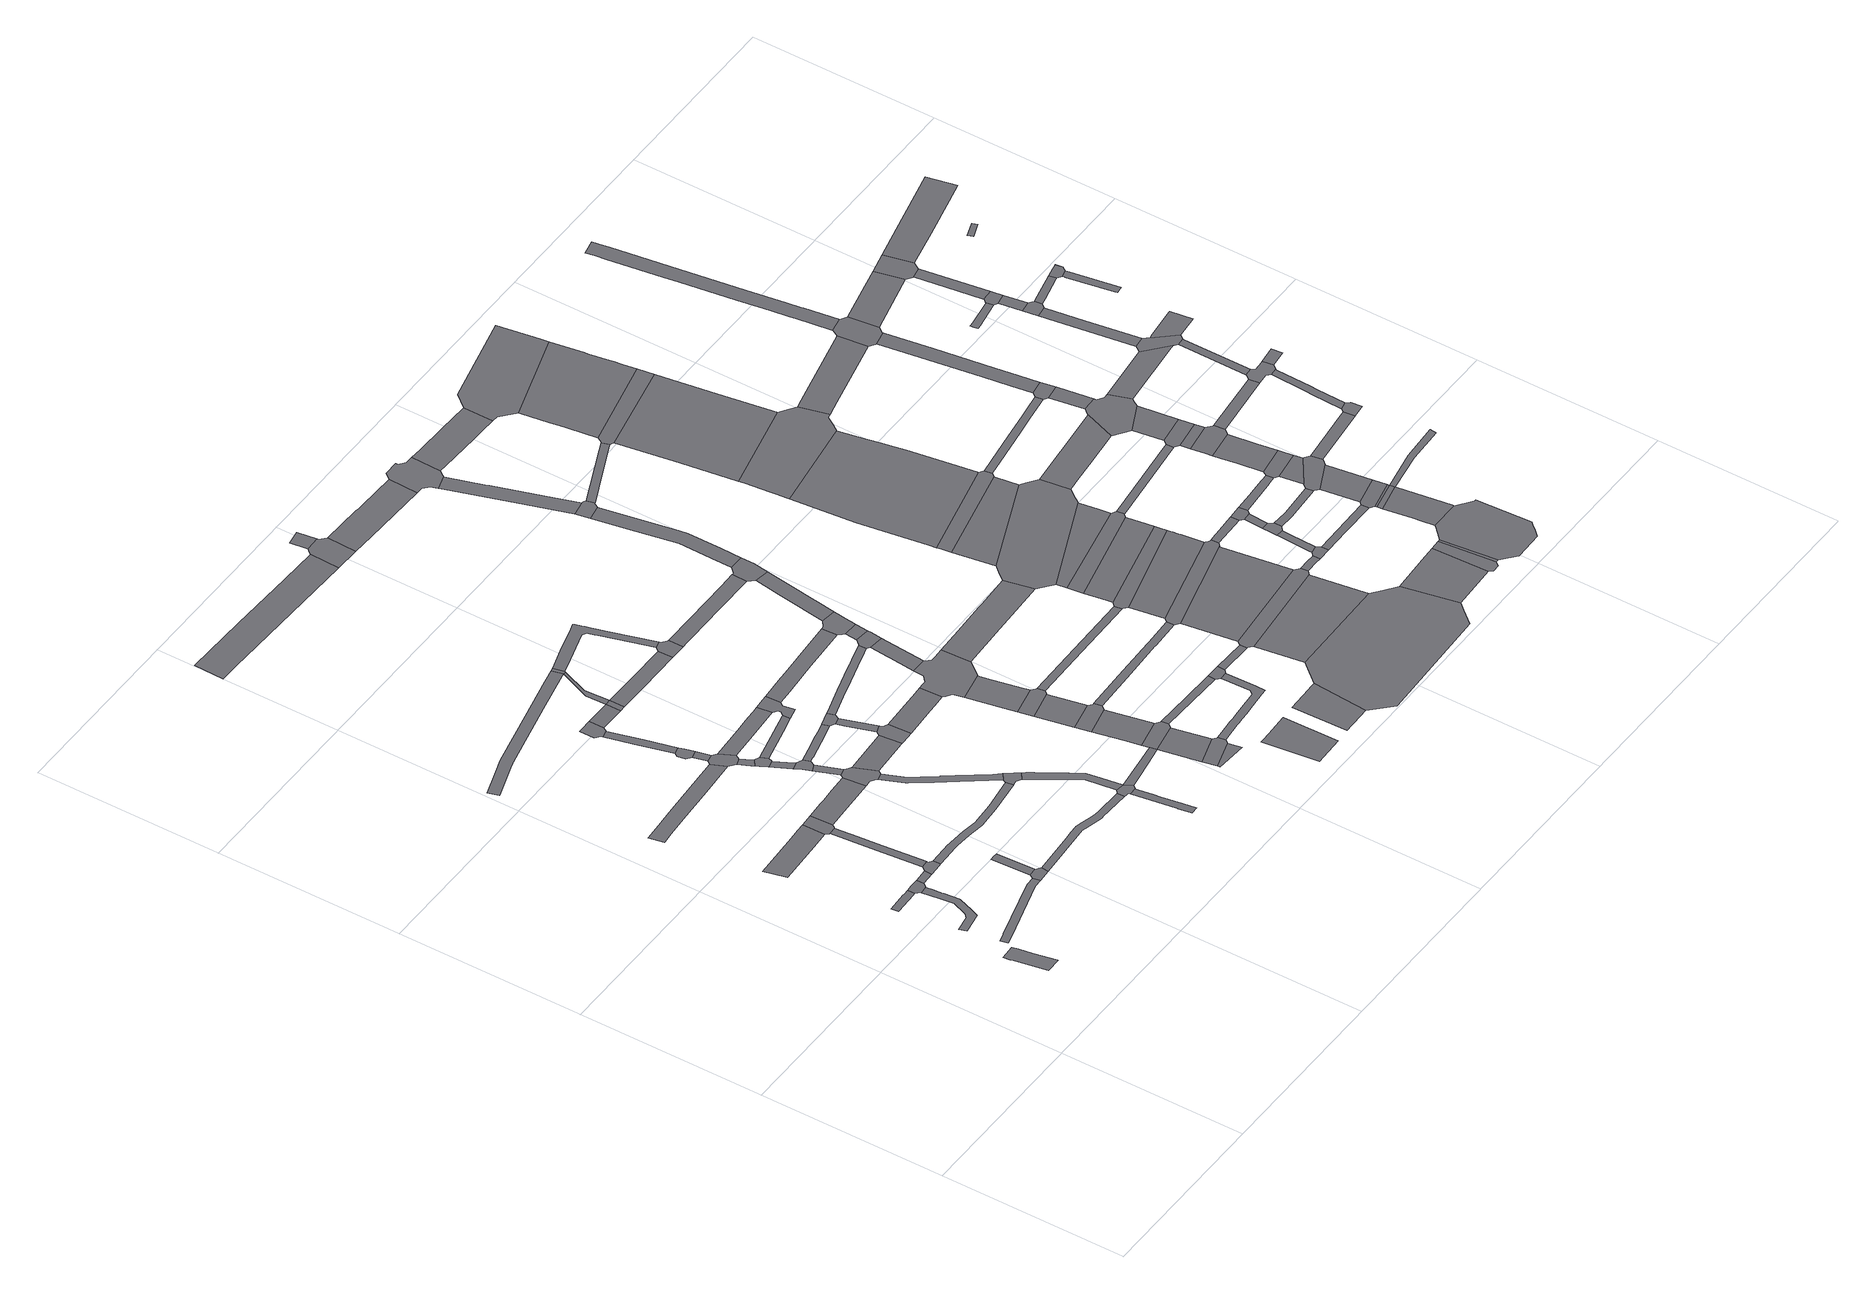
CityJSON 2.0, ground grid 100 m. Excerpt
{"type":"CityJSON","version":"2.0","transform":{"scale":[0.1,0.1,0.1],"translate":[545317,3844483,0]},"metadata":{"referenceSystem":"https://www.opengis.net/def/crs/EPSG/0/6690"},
"CityObjects":{
"road1":{"type":"Road","attributes":{"RoadStructureAttribute.sectionType":"1"},"geometry":[{"type":"MultiSurface","lod":"1","boundaries":[[[0,1,2,3,4,5,6,7,8]]]}]},
"road2":{"type":"Road","attributes":{"RoadStructureAttribute.sectionType":"1"},"geometry":[{"type":"MultiSurface","lod":"1","boundaries":[[[9,10,11,12,13,14,15]]]}]},
"road3":{"type":"Road","attributes":{"RoadStructureAttribute.sectionType":"1"},"geometry":[{"type":"MultiSurface","lod":"1","boundaries":[[[16,17,18,19,20,21,22,23,24,25,26,27,28,29,30,31,32,33,34]]]}]},
"road4":{"type":"Road","attributes":{"RoadStructureAttribute.sectionType":"1"},"geometry":[{"type":"MultiSurface","lod":"1","boundaries":[[[35,36,37,38,39,40,41,42,43]]]}]},
"road5":{"type":"Road","geometry":[{"type":"MultiSurface","lod":"1","boundaries":[[[44,45,9,15,46,47,26,25,48,49]]]}]},
"road6":{"type":"Road","attributes":{"RoadStructureAttribute.sectionType":"1"},"geometry":[{"type":"MultiSurface","lod":"1","boundaries":[[[50,51,52,53,54,55,56]]]}]},
"road7":{"type":"Road","attributes":{"RoadStructureAttribute.sectionType":"1"},"geometry":[{"type":"MultiSurface","lod":"1","boundaries":[[[57,44,49,58]]]}]},
"road8":{"type":"Road","geometry":[{"type":"MultiSurface","lod":"1","boundaries":[[[59,60,61,57,58,62,63,64]]]}]},
"road9":{"type":"Road","attributes":{"RoadStructureAttribute.sectionType":"1"},"geometry":[{"type":"MultiSurface","lod":"1","boundaries":[[[65,66,67,68,69,70,71,61,60]]]}]},
"road10":{"type":"Road","geometry":[{"type":"MultiSurface","lod":"1","boundaries":[[[72,73,74,75,76,77,35,43,78,79]]]}]},
"road11":{"type":"Road","attributes":{"RoadStructureAttribute.sectionType":"1"},"geometry":[{"type":"MultiSurface","lod":"1","boundaries":[[[80,81,82,83,84,85,86,87,88,89]]]}]},
"road12":{"type":"Road","geometry":[{"type":"MultiSurface","lod":"1","boundaries":[[[90,50,56,91,92,69,68,93,94,95]]]}]},
"road13":{"type":"Road","geometry":[{"type":"MultiSurface","lod":"1","boundaries":[[[96,97,98,75,74]]]}]},
"road14":{"type":"Road","attributes":{"RoadStructureAttribute.sectionType":"1"},"geometry":[{"type":"MultiSurface","lod":"1","boundaries":[[[99,100,101,102,90,95,103,104,105]]]}]},
"road15":{"type":"Road","attributes":{"RoadStructureAttribute.sectionType":"1"},"geometry":[{"type":"MultiSurface","lod":"1","boundaries":[[[106,107,108,109,110,111,112,113,114,115,116,117,118,119,120]]]}]},
"road16":{"type":"Road","attributes":{"RoadStructureAttribute.sectionType":"1"},"geometry":[{"type":"MultiSurface","lod":"1","boundaries":[[[121,122,123,124,125,126,127,128,64,63,129,130,131,132,133,134,135,136]]]}]},
"road17":{"type":"Road","geometry":[{"type":"MultiSurface","lod":"1","boundaries":[[[137,138,139,140,141,142,143]]]}]},
"road18":{"type":"Road","attributes":{"RoadStructureAttribute.sectionType":"1"},"geometry":[{"type":"MultiSurface","lod":"1","boundaries":[[[143,142,144,145]]]}]},
"road19":{"type":"Road","geometry":[{"type":"MultiSurface","lod":"1","boundaries":[[[146,145,144,147,80,89,148,149,150,151,152,153]]]}]},
"road20":{"type":"Road","attributes":{"RoadStructureAttribute.sectionType":"1"},"geometry":[{"type":"MultiSurface","lod":"1","boundaries":[[[154,155,156,157,139,138]]]}]},
"road21":{"type":"Road","attributes":{"RoadStructureAttribute.sectionType":"1"},"geometry":[{"type":"MultiSurface","lod":"1","boundaries":[[[158,159,160,161,162,163,164,165,166,167,168,79,78,169,170,171,172,173,174,175]]]}]},
"road22":{"type":"Road","attributes":{"RoadStructureAttribute.sectionType":"1"},"geometry":[{"type":"MultiSurface","lod":"1","boundaries":[[[176,177,151,150,178,179,180]]]}]},
"road23":{"type":"Road","geometry":[{"type":"MultiSurface","lod":"1","boundaries":[[[181,182,183,184,156,155,185,186]]]}]},
"road24":{"type":"Road","geometry":[{"type":"MultiSurface","lod":"1","boundaries":[[[180,179,187,188,189,190,191,192,193]]]}]},
"road25":{"type":"Road","attributes":{"RoadStructureAttribute.sectionType":"1"},"geometry":[{"type":"MultiSurface","lod":"1","boundaries":[[[194,190,189,195,196]]]}]},
"road26":{"type":"Road","geometry":[{"type":"MultiSurface","lod":"1","boundaries":[[[197,196,195,198,199,200,201,202]]]}]},
"road27":{"type":"Road","attributes":{"RoadStructureAttribute.sectionType":"1"},"geometry":[{"type":"MultiSurface","lod":"1","boundaries":[[[200,199,203,204]]]}]},
"road28":{"type":"Road","geometry":[{"type":"MultiSurface","lod":"1","boundaries":[[[205,204,203,206,99,105,207,208,209,210,211,212]]]}]},
"road29":{"type":"Road","attributes":{"RoadStructureAttribute.sectionType":"1"},"geometry":[{"type":"MultiSurface","lod":"1","boundaries":[[[213,214,186,185,215,216]]]}]},
"road30":{"type":"Road","attributes":{"RoadStructureAttribute.sectionType":"1"},"geometry":[{"type":"MultiSurface","lod":"1","boundaries":[[[217,218,219,220,221,222,210,209,223,224,225,226,227,228,229,230]]]}]},
"road31":{"type":"Road","attributes":{"RoadStructureAttribute.sectionType":"1"},"geometry":[{"type":"MultiSurface","lod":"1","boundaries":[[[231,232,233,234,235,153,152,236,237]]]}]},
"road32":{"type":"Road","geometry":[{"type":"MultiSurface","lod":"1","boundaries":[[[216,215,238,239]]]}]},
"road33":{"type":"Road","attributes":{"RoadStructureAttribute.sectionType":"1"},"geometry":[{"type":"MultiSurface","lod":"1","boundaries":[[[240,241,193,192,242,243]]]}]},
"road34":{"type":"Road","attributes":{"RoadStructureAttribute.sectionType":"1"},"geometry":[{"type":"MultiSurface","lod":"1","boundaries":[[[244,245,246,212,211,247,248]]]}]},
"road35":{"type":"Road","attributes":{"RoadStructureAttribute.sectionType":"1"},"geometry":[{"type":"MultiSurface","lod":"1","boundaries":[[[249,250,251,252,253,254,255,202,201,256,257,258,259,260]]]}]},
"road36":{"type":"Road","geometry":[{"type":"MultiSurface","lod":"1","boundaries":[[[261,230,229,121,136,262,263,264,265]]]}]},
"road37":{"type":"Road","attributes":{"RoadStructureAttribute.sectionType":"1"},"geometry":[{"type":"MultiSurface","lod":"1","boundaries":[[[120,266,216,239,267,268]]]}]},
"road38":{"type":"Road","attributes":{"RoadStructureAttribute.sectionType":"1"},"geometry":[{"type":"MultiSurface","lod":"1","boundaries":[[[269,270,271,272,273,274,275,276,277,278,279,280]]]}]},
"road39":{"type":"Road","attributes":{"RoadStructureAttribute.sectionType":"1"},"geometry":[{"type":"MultiSurface","lod":"1","boundaries":[[[281,282,283,284,285,265,264,286,287,288]]]}]},
"road40":{"type":"Road","attributes":{"RoadStructureAttribute.sectionType":"1"},"geometry":[{"type":"MultiSurface","lod":"1","boundaries":[[[289,290,291,292,293,294,295,296,297,298,299]]]}]},
"road41":{"type":"Road","geometry":[{"type":"MultiSurface","lod":"1","boundaries":[[[287,300,175,174,301,302,275,274,303,288]]]}]},
"road42":{"type":"Road","geometry":[{"type":"MultiSurface","lod":"1","boundaries":[[[304,106,120,268,305]]]}]},
"road43":{"type":"Road","geometry":[{"type":"MultiSurface","lod":"1","boundaries":[[[306,307,308,309,310,244,248,311,312,313]]]}]},
"road44":{"type":"Road","geometry":[{"type":"MultiSurface","lod":"1","boundaries":[[[314,249,260,315,316,317]]]}]},
"road45":{"type":"Road","attributes":{"RoadStructureAttribute.sectionType":"1"},"geometry":[{"type":"MultiSurface","lod":"1","boundaries":[[[318,316,315,319,309,308]]]}]},
"road46":{"type":"Road","geometry":[{"type":"MultiSurface","lod":"1","boundaries":[[[320,321,322,323,231,237,324,325,326,240,243,327,328,329,330]]]}]},
"road47":{"type":"Road","attributes":{"RoadStructureAttribute.sectionType":"1"},"geometry":[{"type":"MultiSurface","lod":"1","boundaries":[[[331,239,238,332,333,334]]]}]},
"road48":{"type":"Road","attributes":{"RoadStructureAttribute.sectionType":"1"},"geometry":[{"type":"MultiSurface","lod":"1","boundaries":[[[335,336,288,303,337,338,339]]]}]},
"road49":{"type":"Road","attributes":{"RoadStructureAttribute.sectionType":"1"},"geometry":[{"type":"MultiSurface","lod":"1","boundaries":[[[340,341,342,343,344,345,346,347,348,349,304,305,350,351,352,353,354,355,356,357,358,359]]]}]},
"road50":{"type":"Road","attributes":{"RoadStructureAttribute.sectionType":"1"},"geometry":[{"type":"MultiSurface","lod":"1","boundaries":[[[360,361,362,363,313,312,364,365,366]]]}]},
"road51":{"type":"Road","geometry":[{"type":"MultiSurface","lod":"1","boundaries":[[[367,368,359,358,369,334,333,370,371]]]}]},
"road52":{"type":"Road","attributes":{"RoadStructureAttribute.sectionType":"1"},"geometry":[{"type":"MultiSurface","lod":"1","boundaries":[[[372,373,374,375,376,377,378,379,380,314,317,381,382,383,384,385]]]}]},
"road53":{"type":"Road","attributes":{"RoadStructureAttribute.sectionType":"1"},"geometry":[{"type":"MultiSurface","lod":"1","boundaries":[[[386,387,388,389]]]}]},
"road54":{"type":"Road","geometry":[{"type":"MultiSurface","lod":"1","boundaries":[[[390,391,392,387,386,393,394,395]]]}]},
"road55":{"type":"Road","attributes":{"RoadStructureAttribute.sectionType":"1"},"geometry":[{"type":"MultiSurface","lod":"1","boundaries":[[[396,339,392,391]]]}]},
"road56":{"type":"Road","attributes":{"RoadStructureAttribute.sectionType":"1"},"geometry":[{"type":"MultiSurface","lod":"1","boundaries":[[[397,398,399,400,320,330,401,402,403]]]}]},
"road57":{"type":"Road","geometry":[{"type":"MultiSurface","lod":"1","boundaries":[[[404,405,406,407,335,339,396,408,409]]]}]},
"road58":{"type":"Road","attributes":{"RoadStructureAttribute.sectionType":"1"},"geometry":[{"type":"MultiSurface","lod":"1","boundaries":[[[410,411,412,406,405]]]}]},
"road59":{"type":"Road","geometry":[{"type":"MultiSurface","lod":"1","boundaries":[[[413,414,415,411,410,416,417,418]]]}]},
"road60":{"type":"Road","attributes":{"RoadStructureAttribute.sectionType":"1"},"geometry":[{"type":"MultiSurface","lod":"1","boundaries":[[[419,420,415,414]]]}]},
"road61":{"type":"Road","geometry":[{"type":"MultiSurface","lod":"1","boundaries":[[[421,422,423,420,419,424,425,426]]]}]},
"road62":{"type":"Road","attributes":{"RoadStructureAttribute.sectionType":"1"},"geometry":[{"type":"MultiSurface","lod":"1","boundaries":[[[427,428,429,430,431,423,422]]]}]},
"road63":{"type":"Road","geometry":[{"type":"MultiSurface","lod":"1","boundaries":[[[432,433,434,435,299,298,436,437]]]}]},
"road64":{"type":"Road","geometry":[{"type":"MultiSurface","lod":"1","boundaries":[[[438,439,440,441,442,443,360,366,444,445,430,429,446,447,448,449,450,451,452]]]}]},
"road65":{"type":"Road","attributes":{"RoadStructureAttribute.sectionType":"1"},"geometry":[{"type":"MultiSurface","lod":"1","boundaries":[[[453,454,434,433]]]}]},
"road66":{"type":"Road","attributes":{"RoadStructureAttribute.sectionType":"1"},"geometry":[{"type":"MultiSurface","lod":"1","boundaries":[[[455,456,457,458,459,460,461]]]}]},
"road67":{"type":"Road","attributes":{"RoadStructureAttribute.sectionType":"1"},"geometry":[{"type":"MultiSurface","lod":"1","boundaries":[[[462,463,464,438,452,465,466]]]}]},
"road68":{"type":"Road","attributes":{"RoadStructureAttribute.sectionType":"1"},"geometry":[{"type":"MultiSurface","lod":"1","boundaries":[[[467,468,371,370,469,470,471,472,473]]]}]},
"road69":{"type":"Road","geometry":[{"type":"MultiSurface","lod":"1","boundaries":[[[474,475,476,477,478,372,385,462,466,479,480]]]}]},
"road70":{"type":"Road","attributes":{"RoadStructureAttribute.sectionType":"1"},"geometry":[{"type":"MultiSurface","lod":"1","boundaries":[[[481,409,408,482,483,484]]]}]},
"road71":{"type":"Road","attributes":{"RoadStructureAttribute.sectionType":"1"},"geometry":[{"type":"MultiSurface","lod":"1","boundaries":[[[485,474,480,486]]]}]},
"road72":{"type":"Road","attributes":{"RoadStructureAttribute.sectionType":"1"},"geometry":[{"type":"MultiSurface","lod":"1","boundaries":[[[487,488,489,490,491,492,493,494,495,496,497,498,499,500,501,502,503,504,505,506,507,395,394]]]}]},
"road73":{"type":"Road","geometry":[{"type":"MultiSurface","lod":"1","boundaries":[[[508,509,397,403,510,485,486,511,512,513]]]}]},
"road74":{"type":"Road","attributes":{"RoadStructureAttribute.sectionType":"1"},"geometry":[{"type":"MultiSurface","lod":"1","boundaries":[[[514,515,516,437,436,517,518,519]]]}]},
"road75":{"type":"Road","attributes":{"RoadStructureAttribute.sectionType":"1"},"geometry":[{"type":"MultiSurface","lod":"1","boundaries":[[[520,521,522,523,524,525,526,527,528]]]}]},
"road76":{"type":"Road","attributes":{"RoadStructureAttribute.sectionType":"1"},"geometry":[{"type":"MultiSurface","lod":"1","boundaries":[[[529,530,531,532,508,513,533,534,535,536]]]}]},
"road77":{"type":"Road","attributes":{"RoadStructureAttribute.sectionType":"1"},"geometry":[{"type":"MultiSurface","lod":"1","boundaries":[[[537,538,539,540,418,417,541,542,543,544]]]}]},
"road78":{"type":"Road","attributes":{"RoadStructureAttribute.sectionType":"1"},"geometry":[{"type":"MultiSurface","lod":"1","boundaries":[[[545,546,426,425,547,548]]]}]},
"road79":{"type":"Road","geometry":[{"type":"MultiSurface","lod":"1","boundaries":[[[484,483,497,496,549,550,551]]]}]},
"road80":{"type":"Road","geometry":[{"type":"MultiSurface","lod":"1","boundaries":[[[552,553,473,472,529,536,554,555]]]}]},
"road81":{"type":"Road","attributes":{"RoadStructureAttribute.sectionType":"1"},"geometry":[{"type":"MultiSurface","lod":"1","boundaries":[[[556,557,558,559,448,447,560,561,562]]]}]},
"road82":{"type":"Road","attributes":{"RoadStructureAttribute.sectionType":"1"},"geometry":[{"type":"MultiSurface","lod":"1","boundaries":[[[563,551,550,564,565]]]}]},
"road83":{"type":"Road","attributes":{"RoadStructureAttribute.sectionType":"1"},"geometry":[{"type":"MultiSurface","lod":"1","boundaries":[[[566,567,568,569,570,571,572,573,574,552,555]]]}]},
"road84":{"type":"Road","attributes":{"RoadStructureAttribute.sectionType":"1"},"geometry":[{"type":"MultiSurface","lod":"1","boundaries":[[[575,576,577,578,579,580,581,582,583]]]}]},
"road85":{"type":"Road","geometry":[{"type":"MultiSurface","lod":"1","boundaries":[[[584,585,519,518,586,587,588,579,578,589,590,591,592,593,594]]]}]},
"road86":{"type":"Road","geometry":[{"type":"MultiSurface","lod":"1","boundaries":[[[595,583,582,571,570,596,597,598]]]}]},
"road87":{"type":"Road","geometry":[{"type":"MultiSurface","lod":"1","boundaries":[[[599,600,601,602,520,528,603,604,605,606,607,608,609]]]}]},
"road88":{"type":"Road","attributes":{"function":"2"},"geometry":[{"type":"MultiSurface","lod":"1","boundaries":[[[610,611,612,613,601,600]]]}]},
"road89":{"type":"Road","attributes":{"RoadStructureAttribute.sectionType":"1"},"geometry":[{"type":"MultiSurface","lod":"1","boundaries":[[[614,615,616,598,597,617,618,619,620]]]}]},
"road90":{"type":"Road","geometry":[{"type":"MultiSurface","lod":"1","boundaries":[[[621,622,623,565,564,624,625,612,611,626,627,628,629]]]}]},
"road91":{"type":"Road","attributes":{"RoadStructureAttribute.sectionType":"1"},"geometry":[{"type":"MultiSurface","lod":"1","boundaries":[[[630,631,591,590,632,633,634,635,636]]]}]},
"road92":{"type":"Road","attributes":{"function":"2"},"geometry":[{"type":"MultiSurface","lod":"1","boundaries":[[[637,638,639,623,622]]]}]},
"road93":{"type":"Road","geometry":[{"type":"MultiSurface","lod":"1","boundaries":[[[640,641,642,643,644,645,537,544,646,647,639,638,648,649]]]}]},
"road94":{"type":"Road","attributes":{"function":"2"},"geometry":[{"type":"MultiSurface","lod":"1","boundaries":[[[650,651,652,653,654,655,644,643]]]}]},
"road95":{"type":"Road","geometry":[{"type":"MultiSurface","lod":"1","boundaries":[[[656,657,658,659,660,545,548,661,662,655,654]]]}]},
"road96":{"type":"Road","attributes":{"function":"2","RoadStructureAttribute.sectionType":"1"},"geometry":[{"type":"MultiSurface","lod":"1","boundaries":[[[663,664,665,666,658,657]]]}]},
"road97":{"type":"Road","geometry":[{"type":"MultiSurface","lod":"1","boundaries":[[[667,668,669,670,665,664,671,672,673]]]}]},
"road98":{"type":"Road","geometry":[{"type":"MultiSurface","lod":"1","boundaries":[[[674,675,676,669,668]]]}]},
"road99":{"type":"Road","attributes":{"function":"2","RoadStructureAttribute.sectionType":"1"},"geometry":[{"type":"MultiSurface","lod":"1","boundaries":[[[677,678,679,680,681,682,556,562,683,684,676,675,685,686,687,688]]]}]},
"road100":{"type":"Road","attributes":{"function":"2","RoadStructureAttribute.sectionType":"1"},"geometry":[{"type":"MultiSurface","lod":"1","boundaries":[[[689,690,680,679]]]}]},
"road101":{"type":"Road","geometry":[{"type":"MultiSurface","lod":"1","boundaries":[[[691,692,693,690,689,694,695,696]]]}]},
"road102":{"type":"Road","attributes":{"function":"2"},"geometry":[{"type":"MultiSurface","lod":"1","boundaries":[[[697,698,699,700,701,702,703,704,705,706,707,708,692,691]]]}]},
"road103":{"type":"Road","attributes":{"RoadStructureAttribute.sectionType":"1"},"geometry":[{"type":"MultiSurface","lod":"1","boundaries":[[[709,629,628,710,711,712]]]}]},
"road104":{"type":"Road","geometry":[{"type":"MultiSurface","lod":"1","boundaries":[[[713,714,715,716,717,718,719,720,703,702,721,722,723,724,725]]]}]},
"road105":{"type":"Road","attributes":{"function":"2"},"geometry":[{"type":"MultiSurface","lod":"1","boundaries":[[[726,727,728,729,716,715]]]}]},
"road106":{"type":"Road","attributes":{"RoadStructureAttribute.sectionType":"1"},"geometry":[{"type":"MultiSurface","lod":"1","boundaries":[[[730,731,609,608,732]]]}]},
"road107":{"type":"Road","geometry":[{"type":"MultiSurface","lod":"1","boundaries":[[[733,734,735,736,712,711,737,738]]]}]},
"road108":{"type":"Road","attributes":{"RoadStructureAttribute.sectionType":"1"},"geometry":[{"type":"MultiSurface","lod":"1","boundaries":[[[739,740,741,649,648,742]]]}]},
"road109":{"type":"Road","geometry":[{"type":"MultiSurface","lod":"1","boundaries":[[[743,744,745,746,614,620,747,748,728,727]]]}]},
"road110":{"type":"Road","attributes":{"RoadStructureAttribute.sectionType":"1"},"geometry":[{"type":"MultiSurface","lod":"1","boundaries":[[[749,750,751,752,734,733,753,754,755,756]]]}]},
"road111":{"type":"Road","attributes":{"function":"2"},"geometry":[{"type":"MultiSurface","lod":"1","boundaries":[[[757,758,759,760,761,762,763,764,765,766,767,768,744,743]]]}]},
"road112":{"type":"Road","geometry":[{"type":"MultiSurface","lod":"1","boundaries":[[[769,770,771,772,636,635,773,764,763]]]}]},
"road113":{"type":"Road","geometry":[{"type":"MultiSurface","lod":"1","boundaries":[[[774,775,749,756,776,777,778,779,780]]]}]},
"road114":{"type":"Road","attributes":{"RoadStructureAttribute.sectionType":"1"},"geometry":[{"type":"MultiSurface","lod":"1","boundaries":[[[781,782,774,780]]]}]},
"road115":{"type":"Road","geometry":[{"type":"MultiSurface","lod":"1","boundaries":[[[783,739,742,782,781,784]]]}]},
"road116":{"type":"Road","geometry":[{"type":"MultiSurface","lod":"1","boundaries":[[[785,730,732,786,787,788]]]}]},
"road117":{"type":"Road","attributes":{"RoadStructureAttribute.sectionType":"1"},"geometry":[{"type":"MultiSurface","lod":"1","boundaries":[[[789,738,737,790,791,792,793,794]]]}]},
"road118":{"type":"Road","attributes":{"RoadStructureAttribute.sectionType":"1"},"geometry":[{"type":"MultiSurface","lod":"1","boundaries":[[[795,785,788,796]]]}]},
"road119":{"type":"Road","attributes":{"RoadStructureAttribute.sectionType":"1"},"geometry":[{"type":"MultiSurface","lod":"1","boundaries":[[[797,673,672,798,799]]]}]},
"road120":{"type":"Road","attributes":{"RoadStructureAttribute.sectionType":"1"},"geometry":[{"type":"MultiSurface","lod":"1","boundaries":[[[800,801,777,776,802,803]]]}]},
"road121":{"type":"Road","attributes":{"RoadStructureAttribute.sectionType":"1"},"geometry":[{"type":"MultiSurface","lod":"1","boundaries":[[[804,805,806,807,808,783,784,809,810,811]]]}]},
"road122":{"type":"Road","attributes":{"RoadStructureAttribute.sectionType":"1"},"geometry":[{"type":"MultiSurface","lod":"1","boundaries":[[[812,813,814,815,688,687,816,817,818,819,820]]]}]},
"road123":{"type":"Road","geometry":[{"type":"MultiSurface","lod":"1","boundaries":[[[821,822,795,796,823,824,825,826,827,828,829,830,831,832]]]}]},
"road124":{"type":"Road","attributes":{"RoadStructureAttribute.sectionType":"1"},"geometry":[{"type":"MultiSurface","lod":"1","boundaries":[[[833,834,835,836,837,838,696,695,839,840,841,842,843]]]}]},
"road125":{"type":"Road","attributes":{"RoadStructureAttribute.sectionType":"1"},"geometry":[{"type":"MultiSurface","lod":"1","boundaries":[[[844,845,846,847,848,821,832]]]}]},
"road126":{"type":"Road","geometry":[{"type":"MultiSurface","lod":"1","boundaries":[[[849,850,846,845]]]}]},
"road127":{"type":"Road","geometry":[{"type":"MultiSurface","lod":"1","boundaries":[[[851,852,853,794,793,854,855]]]}]},
"road128":{"type":"Road","attributes":{"RoadStructureAttribute.sectionType":"1"},"geometry":[{"type":"MultiSurface","lod":"1","boundaries":[[[855,854,850,849]]]}]},
"road129":{"type":"Road","attributes":{"RoadStructureAttribute.sectionType":"1"},"geometry":[{"type":"MultiSurface","lod":"1","boundaries":[[[856,857,852,851]]]}]},
"road130":{"type":"Road","attributes":{"RoadStructureAttribute.sectionType":"1"},"geometry":[{"type":"MultiSurface","lod":"1","boundaries":[[[858,859,860,861,725,724,862,863,864]]]}]},
"road131":{"type":"Road","attributes":{"RoadStructureAttribute.sectionType":"1"},"geometry":[{"type":"MultiSurface","lod":"1","boundaries":[[[865,866,867,868]]]}]},
"road132":{"type":"Road","geometry":[{"type":"MultiSurface","lod":"1","boundaries":[[[868,867,869,800,803,870,857,856,871,872,873]]]}]},
"road133":{"type":"Road","geometry":[{"type":"MultiSurface","lod":"1","boundaries":[[[874,875,804,811,876,866,865]]]}]},
"road134":{"type":"Road","attributes":{"RoadStructureAttribute.sectionType":"1"},"geometry":[{"type":"MultiSurface","lod":"1","boundaries":[[[877,878,879,880,881,875,874]]]}]},
"road135":{"type":"Road","geometry":[{"type":"MultiSurface","lod":"1","boundaries":[[[882,883,884,885,879,878,886,887,888]]]}]},
"road136":{"type":"Road","attributes":{"RoadStructureAttribute.sectionType":"1"},"geometry":[{"type":"MultiSurface","lod":"1","boundaries":[[[889,890,884,883]]]}]},
"road137":{"type":"Road","geometry":[{"type":"MultiSurface","lod":"1","boundaries":[[[891,892,893,797,799,894,890,889]]]}]},
"road138":{"type":"Road","attributes":{"RoadStructureAttribute.sectionType":"1"},"geometry":[{"type":"MultiSurface","lod":"1","boundaries":[[[895,896,892,891]]]}]},
"road139":{"type":"Road","geometry":[{"type":"MultiSurface","lod":"1","boundaries":[[[897,898,899,900,901,902,812,820,896,895,903,904,905]]]}]},
"road140":{"type":"Road","attributes":{"RoadStructureAttribute.sectionType":"1"},"geometry":[{"type":"MultiSurface","lod":"1","boundaries":[[[906,907,900,899]]]}]},
"road141":{"type":"Road","geometry":[{"type":"MultiSurface","lod":"1","boundaries":[[[908,909,833,843,907,906]]]}]},
"road142":{"type":"Road","geometry":[{"type":"MultiSurface","lod":"1","boundaries":[[[910,911,912,913,849,845]]]}]},
"road143":{"type":"Road","attributes":{"RoadStructureAttribute.sectionType":"1"},"geometry":[{"type":"MultiSurface","lod":"1","boundaries":[[[914,915,916,917,918,919,920,921,922,923,924,909,908]]]}]},
"road144":{"type":"Road","attributes":{"RoadStructureAttribute.sectionType":"1"},"geometry":[{"type":"MultiSurface","lod":"1","boundaries":[[[925,926,873,872,927]]]}]},
"road145":{"type":"Road","geometry":[{"type":"MultiSurface","lod":"1","boundaries":[[[928,929,930,931,932,858,864,933,920,919,934,935,936]]]}]},
"road146":{"type":"Road","attributes":{"RoadStructureAttribute.sectionType":"1"},"geometry":[{"type":"MultiSurface","lod":"1","boundaries":[[[937,888,887,938]]]}]},
"road147":{"type":"Road","attributes":{"RoadStructureAttribute.sectionType":"1"},"geometry":[{"type":"MultiSurface","lod":"1","boundaries":[[[939,940,941,942,943,944,945,946,947,948,949,950,951,952,953,954,955,956,931,930]]]}]},
"road148":{"type":"Road","attributes":{"RoadStructureAttribute.sectionType":"1"},"geometry":[{"type":"MultiSurface","lod":"1","boundaries":[[[957,905,904,958,959,960]]]}]},
"road149":{"type":"Road","geometry":[{"type":"MultiSurface","lod":"1","boundaries":[[[961,962,925,927,963,964]]]}]},
"road150":{"type":"Road","attributes":{"RoadStructureAttribute.sectionType":"1"},"geometry":[{"type":"MultiSurface","lod":"1","boundaries":[[[965,966,967,968,969,970,971,962,961]]]}]},
"road151":{"type":"Road","attributes":{"RoadStructureAttribute.sectionType":"1"},"geometry":[{"type":"MultiSurface","lod":"1","boundaries":[[[972,973,936,935,974]]]}]},
"road152":{"type":"Road","geometry":[{"type":"MultiSurface","lod":"1","boundaries":[[[975,976,977,978,979,980,937,938,981,969,968,982,983,984]]]}]},
"road153":{"type":"Road","geometry":[{"type":"MultiSurface","lod":"1","boundaries":[[[985,986,987,988,989,990,991]]]}]},
"road154":{"type":"Road","attributes":{"RoadStructureAttribute.sectionType":"1"},"geometry":[{"type":"MultiSurface","lod":"1","boundaries":[[[992,993,994,979,978]]]}]},
"road155":{"type":"Road","geometry":[{"type":"MultiSurface","lod":"1","boundaries":[[[995,996,997,998,957,960,999,994,993,1000,1001,1002]]]}]},
"road156":{"type":"Road","attributes":{"RoadStructureAttribute.sectionType":"1"},"geometry":[{"type":"MultiSurface","lod":"1","boundaries":[[[1003,1004,1005,1006,997,996]]]}]},
"road157":{"type":"Road","attributes":{"RoadStructureAttribute.sectionType":"1"},"geometry":[{"type":"MultiSurface","lod":"1","boundaries":[[[1007,984,983,1008]]]}]},
"road158":{"type":"Road","geometry":[{"type":"MultiSurface","lod":"1","boundaries":[[[1009,1010,1011,1005,1004,1012,1013,1014]]]}]},
"road159":{"type":"Road","attributes":{"RoadStructureAttribute.sectionType":"1"},"geometry":[{"type":"MultiSurface","lod":"1","boundaries":[[[1015,1016,1017,1011,1010]]]}]},
"road160":{"type":"Road","geometry":[{"type":"MultiSurface","lod":"1","boundaries":[[[1018,1019,1020,1021,985,991,1022,1016,1015]]]}]},
"road161":{"type":"Road","attributes":{"RoadStructureAttribute.sectionType":"1"},"geometry":[{"type":"MultiSurface","lod":"1","boundaries":[[[1023,1024,1025,1026,1027,1019,1018]]]}]},
"road162":{"type":"Road","geometry":[{"type":"MultiSurface","lod":"1","boundaries":[[[1028,1029,1030,1031,1002,1001,1032]]]}]},
"road163":{"type":"Road","geometry":[{"type":"MultiSurface","lod":"1","boundaries":[[[1033,972,974,1034,1025,1024,1035,1036]]]}]},
"road164":{"type":"Road","attributes":{"RoadStructureAttribute.sectionType":"1"},"geometry":[{"type":"MultiSurface","lod":"1","boundaries":[[[1037,1038,1014,1013,1039,1040,1041]]]}]},
"road165":{"type":"Road","attributes":{"RoadStructureAttribute.sectionType":"1"},"geometry":[{"type":"MultiSurface","lod":"1","boundaries":[[[1042,1037,1041]]]}]},
"road166":{"type":"Road","attributes":{"RoadStructureAttribute.sectionType":"1"},"geometry":[{"type":"MultiSurface","lod":"1","boundaries":[[[1043,1044,1045,1046,1047,1048,1049,1050]]]}]},
"road167":{"type":"Road","geometry":[{"type":"MultiSurface","lod":"1","boundaries":[[[1051,1052,1042,1041,1045,1044,1053]]]}]},
"road168":{"type":"Road","attributes":{"RoadStructureAttribute.sectionType":"1"},"geometry":[{"type":"MultiSurface","lod":"1","boundaries":[[[1054,1051,1053]]]}]},
"road169":{"type":"Road","attributes":{"RoadStructureAttribute.sectionType":"1"},"geometry":[{"type":"MultiSurface","lod":"1","boundaries":[[[1055,1056,1033,1036,1057,1058,1059]]]}]},
"road170":{"type":"Road","geometry":[{"type":"MultiSurface","lod":"1","boundaries":[[[1060,1061,1062,1063,1064,1065]]]}]}
},
"vertices":[
[521,368,0],[498,488,0],[485,559,0],[479,591,0],[399,585,0],[405,549,0],[406,544,0],[440,360,0],[522,362,0],
[537,1205,0],[512,1204,0],[501,1204,0],[391,1199,0],[395,1160,0],[525,1165,0],[539,1165,0],
[573,842,0],[581,865,0],[590,889,0],[619,968,0],[620,971,0],[620,973,0],[612,1054,0],[611,1059,0],[606,1114,0],[601,1145,0],[561,1142,0],[572,1054,0],[581,976,0],[554,903,0],[553,900,0],[551,896,0],[531,877,0],[447,862,0],[458,822,0],
[924,768,0],[875,765,0],[533,672,0],[531,671,0],[486,659,0],[496,620,0],[541,633,0],[885,727,0],[932,730,0],
[619,1209,0],[572,1207,0],[561,1146,0],[561,1143,0],[603,1147,0],[620,1169,0],
[643,1855,0],[600,1852,0],[538,1849,0],[280,1835,0],[308,1716,0],[545,1729,0],[646,1735,0],
[691,1212,0],[692,1172,0],
[750,1231,0],[750,1239,0],[710,1234,0],[732,1174,0],[772,1176,0],[770,1217,0],
[750,1240,0],[726,1502,0],[717,1602,0],[706,1719,0],[665,1716,0],[684,1502,0],[710,1236,0],
[1004,776,0],[996,782,0],[982,793,0],[937,790,0],[931,779,0],[925,770,0],[1003,735,0],[1007,774,0],
[754,2441,0],[674,2436,0],[376,2416,0],[254,2406,0],[179,2401,0],[195,2322,0],[260,2327,0],[373,2335,0],[586,2349,0],[787,2363,0],
[714,1859,0],[653,1729,0],[664,1717,0],[707,1720,0],[717,1734,0],[721,1739,0],
[973,1000,0],[950,1000,0],[928,999,0],
[1014,1877,0],[914,1871,0],[836,1866,0],[813,1865,0],[856,1747,0],[970,1754,0],[1028,1757,0],
[883,3402,0],[804,3384,0],[559,3331,0],[244,3262,0],[151,3232,0],[27,3192,0],[43,3134,0],[227,3193,0],[258,3203,0],[266,3205,0],[387,3232,0],[646,3289,0],[882,3339,0],[893,3341,0],[897,3342,0],
[1403,1232,0],[1227,1208,0],[1097,1200,0],[1014,1212,0],[921,1219,0],[893,1221,0],[864,1220,0],[860,1220,0],[862,1180,0],[865,1180,0],[892,1181,0],[921,1179,0],[1008,1173,0],[1096,1161,0],[1223,1169,0],[1409,1193,0],
[776,2595,0],[768,2625,0],[728,2615,0],[715,2595,0],[724,2554,0],[749,2535,0],[789,2545,0],
[768,2462,0],[809,2469,0],
[810,2466,0],[765,2457,0],[813,2345,0],[817,2343,0],[820,2336,0],[858,2348,0],[871,2370,0],[833,2448,0],
[724,2792,0],[678,2963,0],[638,2953,0],[675,2815,0],
[1473,766,0],[1452,767,0],[1451,767,0],[1413,776,0],[1353,790,0],[1344,793,0],[1330,796,0],[1328,796,0],[1327,796,0],[1283,794,0],[1236,789,0],[1322,757,0],[1344,751,0],[1441,728,0],[1449,728,0],[1451,728,0],[1624,720,0],[1622,760,0],
[890,2287,0],[886,2295,0],[851,2276,0],[859,2261,0],[891,2286,0],
[632,3065,0],[612,3065,0],[612,2985,0],[636,2963,0],[693,2985,0],[693,3065,0],
[870,2241,0],[888,2204,0],[889,2203,0],[928,2212,0],[929,2214,0],[938,2236,0],[920,2273,0],
[975,2120,0],[941,2102,0],[980,2112,0],
[1010,2098,0],[961,2063,0],[977,2022,0],[1014,2036,0],[1027,2061,0],[1014,2099,0],
[1026,1897,0],[1066,1906,0],
[1068,1900,0],[1021,1888,0],[1061,1759,0],[1091,1741,0],[1094,1735,0],[1133,1745,0],[1145,1764,0],[1097,1881,0],
[828,3064,0],[725,3065,0],[832,2985,0],[832,3064,0],
[1417,1311,0],[1314,1450,0],[1273,1508,0],[1271,1508,0],[1217,1580,0],[1182,1629,0],[1145,1616,0],[1147,1612,0],[1151,1606,0],[1186,1557,0],[1222,1507,0],[1291,1413,0],[1411,1251,0],[1444,1277,0],
[1196,2473,0],[1163,2471,0],[1120,2468,0],[1077,2465,0],[1018,2461,0],[1026,2381,0],[1206,2394,0],
[863,2985,0],[863,3064,0],
[1217,2343,0],[1210,2341,0],[1126,2279,0],[1219,2302,0],
[1348,1895,0],[1345,1895,0],[1098,1880,0],[1352,1776,0],[1360,1777,0],
[1265,2159,0],[1241,2152,0],[1208,2144,0],[1163,2134,0],[1162,2134,0],[1125,2125,0],[1048,2107,0],[1054,2068,0],[1057,2068,0],[1160,2092,0],[1172,2095,0],[1276,2121,0],
[1477,1234,0],[1421,1195,0],[1433,1196,0],[1461,1182,0],[1496,1209,0],
[829,3176,0],[856,3201,0],[911,3339,0],
[1741,401,0],[1730,473,0],[1712,581,0],[1707,619,0],[1696,692,0],[1694,708,0],[1653,707,0],[1660,666,0],[1690,470,0],[1690,467,0],[1701,397,0],[1741,399,0],
[1669,884,0],[1657,957,0],[1616,1024,0],[1531,1158,0],[1510,1191,0],[1617,940,0],[1642,776,0],[1686,770,0],
[732,4773,0],[582,4778,0],[362,4785,0],[130,4793,0],[9,4797,0],[6,4637,0],[116,4634,0],[190,4631,0],[554,4619,0],[930,4606,0],[935,4765,0],
[1625,762,0],[1637,719,0],[1652,719,0],[1708,727,0],
[901,3406,0],[914,3346,0],
[1418,1910,0],[1406,1917,0],[1402,1930,0],[1363,1917,0],[1357,1909,0],[1371,1777,0],[1441,1781,0],[1434,1901,0],
[1342,2181,0],[1302,2109,0],[1341,2118,0],[1353,2143,0],
[1357,2067,0],[1319,2055,0],
[1281,2479,0],[1255,2477,0],[1235,2476,0],[1212,2474,0],[1209,2393,0],[1232,2376,0],[1233,2362,0],[1282,2317,0],[1271,2379,0],[1273,2381,0],[1287,2399,0],
[1044,3064,0],[1019,2984,0],[1267,2984,0],[1267,3063,0],
[1966,808,0],[1855,793,0],[1788,741,0],[1861,753,0],[1973,772,0],
[1251,3334,0],[1239,3375,0],[1228,3411,0],[1220,3439,0],[1219,3442,0],[1207,3484,0],[1204,3493,0],[1185,3488,0],[1169,3483,0],[1043,3449,0],[995,3370,0],[1165,3419,0],[1186,3407,0],[1189,3405,0],[1190,3400,0],[1199,3368,0],[1201,3364,0],[1230,3263,0],[1282,3085,0],[1322,3097,0],
[1721,1917,0],[1675,1914,0],[1650,1913,0],[1647,1913,0],[1618,1791,0],[1654,1793,0],[1727,1797,0],
[1351,3066,0],[1326,3084,0],[1268,3065,0],[1355,2984,0],[1355,3064,0],
[1807,2312,0],[1727,2290,0],[1685,2278,0],[1677,2276,0],[1638,2265,0],[1556,2243,0],[1528,2234,0],[1466,2216,0],[1382,2192,0],[1477,2178,0],[1583,2208,0],[1688,2238,0],[1750,2255,0],[1811,2272,0],
[2187,522,0],[2033,476,0],[2036,463,0],[2202,453,0],
[2193,583,0],[2172,599,0],[2018,553,0],[2200,539,0],[2202,542,0],[2196,583,0],
[2131,799,0],
[1808,2517,0],[1692,2508,0],[1466,2492,0],[1425,2490,0],[1370,2405,0],[1570,2419,0],[1814,2435,0],
[2138,861,0],[2116,879,0],[1958,847,0],[1966,810,0],[2148,822,0],[2144,861,0],
[2064,1123,0],[1908,1091,0],[1941,932,0],
[2069,1188,0],[2048,1205,0],[1891,1172,0],[2077,1140,0],[2082,1147,0],[2075,1188,0],
[2007,1403,0],[1850,1370,0],
[2011,1463,0],[1991,1481,0],[1833,1449,0],[2018,1416,0],[2024,1422,0],[2017,1463,0],
[1984,1515,0],[1951,1670,0],[1938,1740,0],[1781,1708,0],[1820,1513,0],
[1042,4790,0],[1041,4799,0],[960,4796,0],[951,4786,0],[1067,4602,0],[1073,4761,0],
[1804,2006,0],[1801,1964,0],[1799,1947,0],[1785,1934,0],[1768,1919,0],[1744,1918,0],[1740,1787,0],[1769,1765,0],[1971,1781,0],[2000,1818,0],[1994,1977,0],[1937,1975,0],[1914,1974,0],[1890,1998,0],[1885,2003,0],
[1026,4901,0],[947,4889,0],
[2476,405,0],[2346,400,0],[2303,399,0],[2281,398,0],[2320,101,0],[2349,102,0],[2483,106,0],
[1828,2257,0],[1818,2156,0],[1817,2142,0],[1905,2217,0],[1908,2249,0],
[1797,3063,0],[1534,3063,0],[1388,2984,0],[1431,2984,0],[1654,2984,0],[1890,2984,0],[1891,3064,0],
[1836,2341,0],[1834,2338,0],[1820,2321,0],[1815,2314,0],[1813,2314,0],[1913,2312,0],[1915,2333,0],
[2341,856,0],[2342,817,0],[2521,812,0],[2522,851,0],
[1842,2406,0],[1921,2403,0],
[2317,554,0],[2334,556,0],[2344,556,0],[2364,558,0],[2404,561,0],[2429,563,0],[2552,574,0],[2586,577,0],[2585,629,0],[2580,791,0],[2540,790,0],[2546,633,0],[2541,628,0],[2528,612,0],[2427,602,0],[2369,598,0],[2356,597,0],[2344,596,0],[2319,594,0],[2314,594,0],[2290,592,0],
[1857,2542,0],[1825,2518,0],[1831,2417,0],[1924,2433,0],[1925,2444,0],[1937,2531,0],
[1350,4751,0],[1322,4752,0],[1297,4753,0],[1194,4597,0],[1556,4585,0],[1562,4745,0],
[2750,415,0],[2723,414,0],[2721,414,0],[2698,413,0],[2556,408,0],[2564,110,0],[2601,111,0],[2620,112,0],[2725,115,0],
[1918,2950,0],[1897,2813,0],[1895,2796,0],[1893,2781,0],[1954,2649,0],[1957,2669,0],[1972,2770,0],[1996,2939,0],
[2723,1212,0],[2561,1206,0],[2553,1206,0],[2338,1198,0],[2338,1157,0],[2554,1166,0],[2561,1166,0],[2727,1173,0],
[2681,1474,0],[2335,1469,0],[2336,1428,0],[2686,1434,0],
[2598,810,0],[2599,811,0],[2600,849,0],
[1930,3093,0],[1901,3064,0],[2009,3025,0],[2010,3093,0],
[2545,2002,0],[2355,1993,0],[2330,1991,0],[2144,1984,0],[2260,1829,0],[2332,1832,0],[2577,1844,0],
[2779,844,0],[2780,805,0],[2779,845,0],
[2011,3205,0],[2012,3391,0],[2005,3431,0],[1962,3663,0],[1931,3836,0],[1851,3821,0],[1884,3640,0],[1932,3386,0],[1931,3206,0],
[1861,4084,0],[1780,4336,0],[1775,4355,0],[1715,4544,0],[1637,4519,0],[1645,4492,0],[1752,4163,0],[1837,3899,0],[1916,3914,0],
[1588,4777,0],[1577,4763,0],[1592,4584,0],[1615,4566,0],[1624,4559,0],[1720,4551,0],[1738,4579,0],[1744,4738,0],[1703,4740,0],[1671,4766,0],[1669,4778,0],
[1931,3908,0],[1944,3860,0],[1951,3863,0],[1941,3904,0],
[3454,498,0],[3400,539,0],[2846,528,0],[2833,513,0],[2785,56,0],[2832,10,0],[3482,38,0],[3504,63,0],[3545,112,0],[3579,152,0],[3519,449,0],
[3397,560,0],[3355,840,0],[2807,785,0],[2808,779,0],
[2309,4065,0],[2261,4044,0],[2150,3995,0],[2133,3943,0],[2310,4020,0],[2317,4023,0],[2321,4025,0],
[3352,911,0],[3343,919,0],[2796,865,0],[2783,805,0],[2793,797,0],[3365,850,0],[3370,856,0],[3373,859,0],[3368,897,0],
[1990,4730,0],[1809,4736,0],[1783,4578,0],[2012,4569,0],[2077,4567,0],[2156,4564,0],[2158,4724,0],
[3286,1289,0],[3288,1291,0],[2751,1154,0],
[3295,1349,0],[3283,1358,0],[3278,1362,0],[3274,1366,0],[2741,1233,0],[2724,1213,0],[2729,1173,0],[2734,1168,0],[3307,1309,0],[3305,1350,0],
[3257,1487,0],[3255,1500,0],[3251,1528,0],[3249,1540,0],[3246,1555,0],[2711,1414,0],
[3240,1595,0],[3237,1618,0],[2699,1493,0],[2688,1482,0],[2685,1478,0],[2690,1434,0],[2700,1424,0],
[3229,1665,0],[3214,1762,0],[2677,1640,0],[2696,1522,0],
[3226,1821,0],[3202,1835,0],[2665,1723,0],[2673,1670,0],[3230,1780,0],[3231,1780,0],[3227,1821,0],
[3192,1902,0],[3177,2001,0],[2657,1780,0],
[3158,2277,0],[3143,2288,0],[3131,2296,0],[2609,2080,0],[2605,2075,0],[2583,2049,0],[2631,1801,0],[2649,1786,0],[3187,2013,0],[3199,2030,0],[3236,2080,0],[3214,2237,0],
[3112,2422,0],[2575,2302,0],
[3099,2498,0],[2563,2378,0],[2567,2356,0],[3126,2440,0],[3127,2442,0],[3122,2483,0],
[3082,2611,0],[3042,2865,0],[3026,2945,0],[3017,2986,0],[3004,3053,0],[2974,3200,0],[2467,3127,0],[2501,2779,0],[2506,2747,0],[2517,2681,0],[2528,2608,0],[2557,2420,0],
[3425,897,0],[3442,859,0],[3473,859,0],[3472,897,0],
[2959,3477,0],[2943,3488,0],[2929,3498,0],[2439,3389,0],[2443,3361,0],[2457,3231,0],[2461,3191,0],[2462,3180,0],[2985,3216,0],[2994,3229,0],[3030,3284,0],[3051,3288,0],[3011,3442,0],
[2881,3801,0],[2833,4115,0],[2342,4014,0],[2394,3685,0],
[3815,465,0],[3725,460,0],[3826,163,0],
[3530,919,0],[3489,913,0],[3475,900,0],[3473,898,0],[3546,860,0],[3545,899,0],
[3484,1360,0],[3379,1354,0],[3318,1351,0],[3485,1313,0],
[2820,4203,0],[2330,4095,0],[2328,4091,0],[2314,4067,0],[2329,4021,0],[2339,4016,0],
[3498,1113,0],[3498,1109,0],[3495,1063,0],[3489,933,0],[3530,932,0],[3535,1062,0],[3537,1108,0],[3537,1109,0],
[2808,4277,0],[2802,4321,0],[2796,4357,0],[2785,4432,0],[2783,4442,0],[2779,4468,0],[2752,4644,0],[2269,4495,0],[2270,4487,0],[2293,4336,0],[2300,4290,0],[2308,4242,0],
[2746,4689,0],[2710,4911,0],[2221,4798,0],[2162,4728,0],[2193,4563,0],
[3501,1194,0],[3499,1152,0],[3558,1128,0],[3560,1170,0],[3543,1191,0],[3542,1191,0],[3542,1193,0],
[3548,1300,0],[3506,1296,0],
[3560,1365,0],[3565,1319,0],
[3871,468,0],[3844,144,0],[3885,146,0],[3904,168,0],
[3545,898,0],[3687,860,0],[3708,860,0],[3862,861,0],[3887,861,0],[3883,901,0],
[3885,469,0],[3918,167,0],
[3734,1881,0],[3304,1788,0],[3737,1840,0],
[3837,1179,0],[3644,1165,0],[3638,1125,0],[3843,1138,0],
[3810,1379,0],[3776,1377,0],[3766,1377,0],[3697,1373,0],[3659,1370,0],[3769,1336,0],[3778,1337,0],[3814,1340,0],
[3705,2292,0],[3564,2276,0],[3426,2260,0],[3224,2238,0],[3250,2081,0],[3302,2087,0],[3337,2091,0],[3421,2100,0],[3643,2125,0],
[3956,541,0],[3942,526,0],[3993,103,0],[3994,102,0],[4152,106,0],[4179,136,0],[4205,166,0],[4219,181,0],[4202,479,0],[4198,479,0],[4196,481,0],[4116,540,0],
[3672,2564,0],[3591,2551,0],[3533,2542,0],[3373,2518,0],[3206,2494,0],[3124,2482,0],[3128,2442,0],[3212,2454,0],[3429,2487,0],[3539,2503,0],[3679,2523,0],
[4115,552,0],[4072,838,0],[3917,805,0],[3939,655,0],[3947,604,0],
[4067,866,0],[3913,833,0],
[4055,952,0],[3899,918,0],[3885,903,0],[3911,845,0],[4066,878,0],
[4019,1190,0],[3869,1119,0],
[3516,3555,0],[3330,3513,0],[3152,3473,0],[3025,3445,0],[3137,3307,0],[3340,3353,0],[3535,3397,0],
[3996,1348,0],[3838,1324,0],[3857,1202,0],[4003,1305,0],
[3840,1183,0],[3846,1138,0],[4043,1218,0],[4045,1220,0],[4035,1280,0],
[3984,1426,0],[3826,1402,0],[3816,1340,0],
[3967,1535,0],[3945,1681,0],[3788,1658,0],[3793,1618,0],[3806,1533,0],
[3959,1769,0],[3928,1793,0],[3771,1770,0],[3782,1694,0],[3968,1708,0],[3969,1710,0],[3961,1769,0],
[3921,1846,0],[3763,1823,0],
[3909,1926,0],[3751,1903,0],[3736,1881,0],[3739,1839,0],
[3878,2137,0],[3727,2065,0],
[3844,2293,0],[3811,2317,0],[3810,2328,0],[3729,2326,0],[3720,2314,0],[3719,2312,0],[3896,2163,0],[3907,2179,0],[3869,2295,0],
[3780,2520,0],[3701,2508,0],
[3768,2599,0],[3689,2587,0],
[4286,873,0],[4485,883,0],[4488,918,0],[4285,906,0],
[3751,2710,0],[3739,2789,0],[3725,2887,0],[3724,2893,0],[3688,3139,0],[3650,3389,0],[3571,3373,0],[3603,3154,0],[3645,2881,0],[3651,2840,0],[3672,2698,0],
[4367,1319,0],[4036,1280,0],[4374,1259,0],
[3649,3586,0],[3619,3606,0],[3617,3608,0],[3537,3594,0],[3538,3592,0],[3566,3376,0],[3649,3393,0],[3672,3426,0],[3652,3586,0],
[4314,1807,0],[4320,1749,0],
[3589,3792,0],[3587,3803,0],[3576,3874,0],[3544,4085,0],[3502,4364,0],[3442,4768,0],[3437,4796,0],[3428,4854,0],[3350,4837,0],[3356,4800,0],[3358,4784,0],[3366,4734,0],[3409,4443,0],[3420,4369,0],[3465,4073,0],[3490,3909,0],[3505,3807,0],[3509,3780,0],
[4192,2332,0],[4296,2223,0],[4301,2223,0],[4314,2225,0],
[4423,1345,0],[4382,1338,0],[4447,1267,0],[4440,1326,0],
[4429,1506,0],[4430,1539,0],[4438,1737,0],[4438,1739,0],[4399,1737,0],[4391,1539,0],[4389,1507,0],
[3976,3659,0],[3869,3635,0],[4011,3504,0],
[4420,1819,0],[4411,1818,0],[4392,1816,0],[4374,1835,0],[4334,1833,0],[4330,1828,0],[4380,1756,0],[4439,1740,0],[4457,1764,0],[4450,1823,0],
[4081,3105,0],[3934,3082,0],[3911,3079,0],[3914,3059,0],[3917,3039,0],[3936,3042,0],[4089,3068,0],
[4374,2208,0],[4374,2210,0],[4334,2206,0],
[4289,2355,0],[4275,2370,0],[4216,2363,0],[4209,2354,0],[4318,2221,0],[4386,2225,0],[4394,2234,0],[4300,2343,0],
[4231,2655,0],[4200,2863,0],[4140,2854,0],[4147,2806,0],
[4543,1833,0],[4550,1774,0],
[4204,2931,0],[4189,2942,0],[4128,2933,0],[4217,2883,0],[4218,2884,0],[4213,2924,0],
[4169,3067,0],[4110,3058,0],[4110,3055,0],
[4159,3130,0],[4099,3126,0],[4082,3107,0],[4082,3106,0],[4091,3068,0],
[4122,3371,0],[4104,3493,0],[4045,3482,0],[4070,3314,0],[4097,3133,0],
[4501,2366,0],[4497,2366,0],[4384,2352,0],[4313,2344,0],[4515,2247,0],
[4091,3685,0],[4043,3483,0],[4103,3494,0],[4126,3531,0],
[4394,2965,0],[4224,2927,0],[4254,2893,0],[4393,2924,0],[4402,2926,0],
[4396,2965,0],
[4469,2902,0],[4466,2920,0],[4427,2910,0],[4429,2898,0],[4429,2896,0],[4472,2649,0],[4474,2637,0],[4514,2644,0],
[4473,2982,0],[4445,2976,0],[4481,2944,0],
[4476,2983,0],
[4644,3811,0],[4272,3726,0],[4338,3577,0],[4568,3629,0],[4680,3655,0],
[4498,3459,0],[4420,3431,0],[4424,3416,0],[4428,3401,0],[4430,3402,0],[4508,3432,0]
]}
